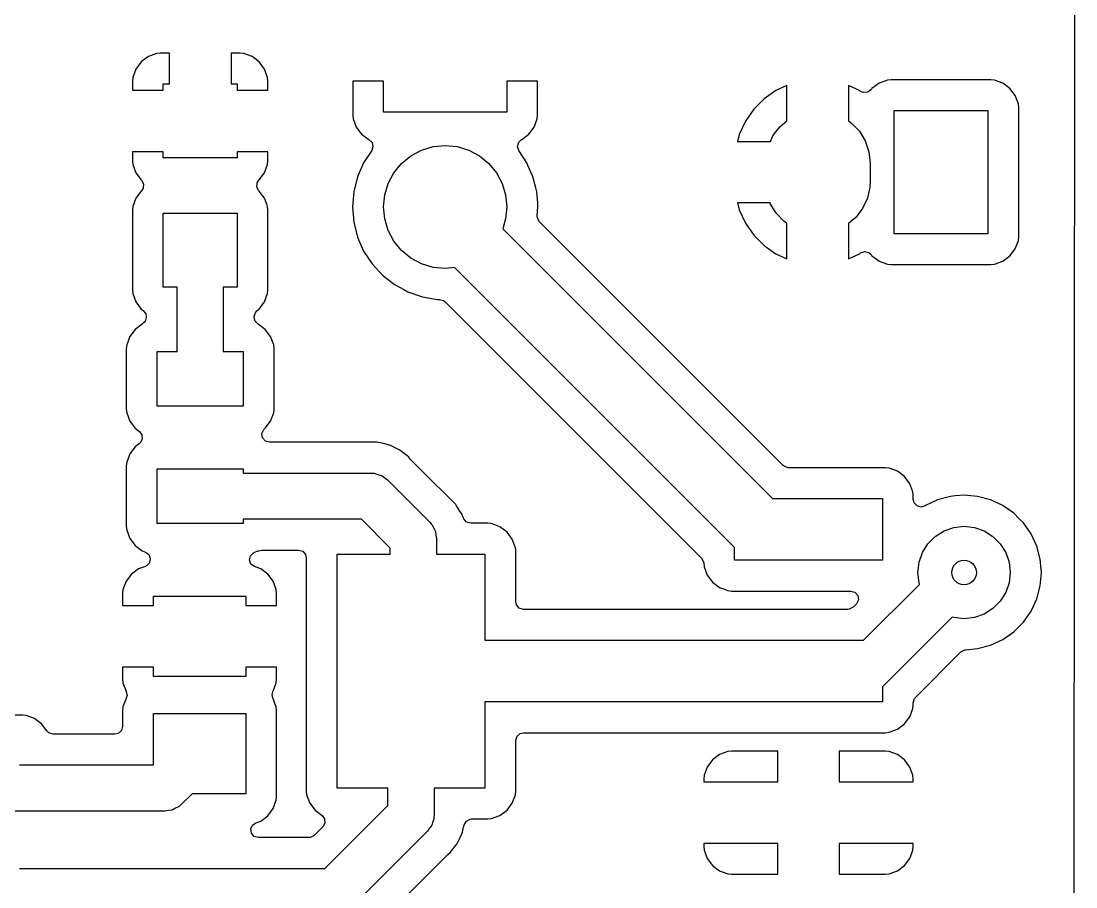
# Model space of a CAD drawing. Extents: x 4.71 to 7.86, y -5.32 to -1.9.
# Drawn here: x 7.19 to 7.864, y -5.027 to -4.473 of the extents above; entities that cross this region are included whole.
import ezdxf

# ---------------------------------------------------------------- set-up
doc = ezdxf.new("R2010")
doc.units = 0
doc.header["$MEASUREMENT"] = 0
doc.layers.add('BLACK', color=7, linetype='CONTINUOUS')

msp = doc.modelspace()

# ---------------------------------------------------------------- linework, layer by layer
at = {"layer": 'BLACK', "linetype": 'CONTINUOUS'}
for p, q in [((7.86369, -3.47744), (7.86212, -5.31073)), ((7.27639, -4.49415), (7.27108, -4.49613)), ((7.27873, -4.4939), (7.27639, -4.49415)), ((7.27639, -4.49415), (7.27639, -4.49415)), ((7.28453, -4.4939), (7.27873, -4.4939)), ((7.28453, -4.51359), (7.28453, -4.4939)), ((7.3297, -4.4939), (7.3239, -4.4939)), ((7.3239, -4.4939), (7.3239, -4.51359)), ((7.33204, -4.49415), (7.3297, -4.4939)), ((7.33735, -4.49613), (7.33204, -4.49415)), ((7.33204, -4.49415), (7.33204, -4.49415)), ((7.26655, -4.49952), (7.26316, -4.50406)), ((7.27108, -4.49613), (7.26655, -4.49952)), ((7.26655, -4.49952), (7.26655, -4.49952)), ((7.27108, -4.49613), (7.27108, -4.49613)), ((7.34188, -4.49952), (7.33735, -4.49613)), ((7.33735, -4.49613), (7.33735, -4.49613)), ((7.34527, -4.50406), (7.34188, -4.49952)), ((7.34188, -4.49952), (7.34188, -4.49952)), ((7.26316, -4.50406), (7.26118, -4.50936)), ((7.26316, -4.50406), (7.26316, -4.50406)), ((7.34725, -4.50936), (7.34527, -4.50406)), ((7.34527, -4.50406), (7.34527, -4.50406)), ((7.26118, -4.50936), (7.26093, -4.5117)), ((7.26093, -4.5117), (7.26093, -4.5175)), ((7.26118, -4.50936), (7.26118, -4.50936)), ((7.28062, -4.5175), (7.28062, -4.51359)), ((7.28062, -4.51359), (7.28453, -4.51359)), ((7.3239, -4.51359), (7.32782, -4.51359)), ((7.32782, -4.51359), (7.32782, -4.5175)), ((7.3475, -4.5117), (7.34725, -4.50936)), ((7.34725, -4.50936), (7.34725, -4.50936)), ((7.3475, -4.5175), (7.3475, -4.5117)), ((7.3475, -4.5117), (7.3475, -4.5117)), ((7.42139, -4.51188), (7.4017, -4.51188)), ((7.4017, -4.51188), (7.4017, -4.53345)), ((7.42139, -4.53157), (7.42139, -4.51188)), ((7.51981, -4.51188), (7.50013, -4.51188)), ((7.50013, -4.51188), (7.50013, -4.53157)), ((7.51981, -4.53345), (7.51981, -4.51188)), ((7.67906, -4.51458), (7.67207, -4.51784)), ((7.67906, -4.53712), (7.67906, -4.51458)), ((7.67906, -4.51458), (7.67906, -4.51458)), ((7.72543, -4.51784), (7.71843, -4.51458)), ((7.71843, -4.51458), (7.71843, -4.5372)), ((7.73795, -4.51311), (7.73341, -4.51651)), ((7.74326, -4.51113), (7.73795, -4.51311)), ((7.73795, -4.51311), (7.73795, -4.51311)), ((7.7456, -4.51088), (7.74326, -4.51113)), ((7.80937, -4.51088), (7.7456, -4.51088)), ((7.7456, -4.51088), (7.7456, -4.51088)), ((7.81172, -4.51113), (7.80937, -4.51088)), ((7.80937, -4.51088), (7.80937, -4.51088)), ((7.80937, -4.51088), (7.80937, -4.51088)), ((7.80937, -4.51088), (7.80937, -4.51088)), ((7.81703, -4.51311), (7.81172, -4.51113)), ((7.81172, -4.51113), (7.81172, -4.51113)), ((7.82157, -4.51651), (7.81703, -4.51311)), ((7.81703, -4.51311), (7.81703, -4.51311)), ((7.26093, -4.5175), (7.28062, -4.5175)), ((7.32782, -4.5175), (7.3475, -4.5175)), ((7.67207, -4.51784), (7.66445, -4.52318)), ((7.67207, -4.51784), (7.67207, -4.51784)), ((7.72614, -4.51834), (7.72543, -4.51784)), ((7.72543, -4.51784), (7.72543, -4.51784)), ((7.7279, -4.51911), (7.72614, -4.51834)), ((7.73064, -4.51892), (7.7279, -4.51911)), ((7.73284, -4.51727), (7.73064, -4.51892)), ((7.73341, -4.51651), (7.73284, -4.51727)), ((7.82496, -4.52104), (7.82157, -4.51651)), ((7.82157, -4.51651), (7.82157, -4.51651)), ((7.82692, -4.52628), (7.82496, -4.52104)), ((7.82496, -4.52104), (7.82496, -4.52104)), ((7.66445, -4.52318), (7.65788, -4.52976)), ((7.66445, -4.52318), (7.66445, -4.52318)), ((7.82694, -4.52635), (7.82692, -4.52628)), ((7.82719, -4.5287), (7.82694, -4.52635)), ((7.4017, -4.53345), (7.40195, -4.5358)), ((7.50013, -4.53157), (7.42139, -4.53157)), ((7.51956, -4.5358), (7.51981, -4.53345)), ((7.51981, -4.53345), (7.51981, -4.53345)), ((7.65788, -4.52976), (7.65254, -4.53737)), ((7.65788, -4.52976), (7.65788, -4.52976)), ((7.74749, -4.60933), (7.74749, -4.53059)), ((7.74749, -4.53059), (7.80749, -4.53059)), ((7.80749, -4.53059), (7.80749, -4.60933)), ((7.82719, -4.61121), (7.82719, -4.5287)), ((7.40195, -4.5358), (7.40195, -4.5358)), ((7.40195, -4.5358), (7.40393, -4.5411)), ((7.40393, -4.5411), (7.40393, -4.5411)), ((7.40393, -4.5411), (7.40732, -4.54563)), ((7.51419, -4.54563), (7.51758, -4.5411)), ((7.51758, -4.5411), (7.51956, -4.5358)), ((7.51758, -4.5411), (7.51758, -4.5411)), ((7.51956, -4.5358), (7.51956, -4.5358)), ((7.65254, -4.53737), (7.64861, -4.5458)), ((7.65254, -4.53737), (7.65254, -4.53737)), ((7.67007, -4.5468), (7.67445, -4.54104)), ((7.67445, -4.54104), (7.67906, -4.53712)), ((7.71843, -4.5372), (7.72041, -4.53854)), ((7.72041, -4.53854), (7.72539, -4.5438)), ((7.40732, -4.54563), (7.40732, -4.54563)), ((7.40732, -4.54563), (7.41186, -4.54902)), ((7.50966, -4.54902), (7.51419, -4.54563)), ((7.51419, -4.54563), (7.51419, -4.54563)), ((7.64861, -4.5458), (7.64742, -4.55027)), ((7.64861, -4.5458), (7.64861, -4.5458)), ((7.66847, -4.55027), (7.67007, -4.5468)), ((7.72539, -4.5438), (7.72912, -4.55)), ((7.41186, -4.54902), (7.41204, -4.54913)), ((7.41204, -4.54913), (7.41399, -4.55107)), ((7.41457, -4.55376), (7.41379, -4.55608)), ((7.41399, -4.55107), (7.41457, -4.55376)), ((7.44569, -4.55583), (7.45308, -4.55359)), ((7.45308, -4.55359), (7.46076, -4.55283)), ((7.46076, -4.55283), (7.46844, -4.55359)), ((7.46844, -4.55359), (7.47582, -4.55583)), ((7.50693, -4.55345), (7.50769, -4.5508)), ((7.50772, -4.55608), (7.50693, -4.55345)), ((7.50769, -4.5508), (7.50825, -4.55027)), ((7.50825, -4.55027), (7.50947, -4.54913)), ((7.50947, -4.54913), (7.50966, -4.54902)), ((7.64742, -4.55027), (7.64742, -4.55027)), ((7.64742, -4.55027), (7.66847, -4.55027)), ((7.72912, -4.55), (7.73143, -4.55686)), ((7.28062, -4.55687), (7.26093, -4.55687)), ((7.26093, -4.55687), (7.26093, -4.56267)), ((7.28062, -4.56079), (7.28062, -4.55687)), ((7.32782, -4.56079), (7.28062, -4.56079)), ((7.3475, -4.55687), (7.32782, -4.55687)), ((7.32782, -4.55687), (7.32782, -4.56079)), ((7.3475, -4.56267), (7.3475, -4.55687)), ((7.41379, -4.55608), (7.40862, -4.56399)), ((7.43292, -4.56436), (7.43888, -4.55946)), ((7.43888, -4.55946), (7.44569, -4.55583)), ((7.47582, -4.55583), (7.48263, -4.55946)), ((7.48263, -4.55946), (7.4886, -4.56436)), ((7.51289, -4.56399), (7.50772, -4.55608)), ((7.73143, -4.55686), (7.73221, -4.56405)), ((7.26093, -4.56267), (7.26118, -4.56501)), ((7.26118, -4.56501), (7.26118, -4.56501)), ((7.26118, -4.56501), (7.26316, -4.57032)), ((7.34527, -4.57032), (7.34725, -4.56501)), ((7.34725, -4.56501), (7.3475, -4.56267)), ((7.34725, -4.56501), (7.34725, -4.56501)), ((7.3475, -4.56267), (7.3475, -4.56267)), ((7.40862, -4.56399), (7.40469, -4.57295)), ((7.42802, -4.57033), (7.43292, -4.56436)), ((7.4886, -4.56436), (7.49349, -4.57033)), ((7.51361, -4.56563), (7.51289, -4.56399)), ((7.5165, -4.57221), (7.51361, -4.56563)), ((7.73221, -4.56405), (7.73221, -4.57586)), ((7.26316, -4.57032), (7.26316, -4.57032)), ((7.26316, -4.57032), (7.26655, -4.57485)), ((7.26655, -4.57485), (7.26672, -4.57502)), ((7.26672, -4.57502), (7.26804, -4.57743)), ((7.34058, -4.57677), (7.34171, -4.57502)), ((7.34171, -4.57502), (7.34188, -4.57485)), ((7.34188, -4.57485), (7.34527, -4.57032)), ((7.34527, -4.57032), (7.34527, -4.57032)), ((7.40469, -4.57295), (7.40229, -4.58244)), ((7.42438, -4.57713), (7.42802, -4.57033)), ((7.49349, -4.57033), (7.49713, -4.57713)), ((7.51682, -4.57295), (7.5165, -4.57221)), ((7.51858, -4.57991), (7.51682, -4.57295)), ((7.26654, -4.58211), (7.26314, -4.58665)), ((7.26672, -4.58192), (7.26654, -4.58211)), ((7.26785, -4.58018), (7.26672, -4.58192)), ((7.26804, -4.57743), (7.26785, -4.58018)), ((7.34039, -4.57951), (7.34058, -4.57677)), ((7.34171, -4.58192), (7.34039, -4.57951)), ((7.34189, -4.58211), (7.34171, -4.58192)), ((7.34529, -4.58665), (7.34189, -4.58211)), ((7.40229, -4.58244), (7.40148, -4.5922)), ((7.40229, -4.58244), (7.40229, -4.58244)), ((7.42214, -4.58452), (7.42438, -4.57713)), ((7.49713, -4.57713), (7.49937, -4.58452)), ((7.51923, -4.58244), (7.51858, -4.57991)), ((7.51982, -4.58964), (7.51923, -4.58244)), ((7.73202, -4.57948), (7.73046, -4.58655)), ((7.73221, -4.57586), (7.73202, -4.57948)), ((7.26314, -4.58665), (7.26116, -4.59195)), ((7.26314, -4.58665), (7.26314, -4.58665)), ((7.3469, -4.59098), (7.34529, -4.58665)), ((7.34529, -4.58665), (7.34529, -4.58665)), ((7.42139, -4.5922), (7.42214, -4.58452)), ((7.49937, -4.58452), (7.50013, -4.5922)), ((7.73046, -4.58655), (7.72742, -4.59311)), ((7.26116, -4.59195), (7.26091, -4.5943)), ((7.26091, -4.5943), (7.26091, -4.5943)), ((7.26091, -4.5943), (7.26091, -4.5943)), ((7.26091, -4.5943), (7.26091, -4.64527)), ((7.34727, -4.59195), (7.3469, -4.59098)), ((7.34752, -4.5943), (7.34727, -4.59195)), ((7.34752, -4.64527), (7.34752, -4.5943)), ((7.40148, -4.5922), (7.40148, -4.5922)), ((7.40148, -4.5922), (7.40229, -4.60196)), ((7.42214, -4.59988), (7.42139, -4.5922)), ((7.50013, -4.5922), (7.49937, -4.59988)), ((7.51956, -4.59793), (7.52003, -4.5922)), ((7.52003, -4.5922), (7.51982, -4.58964)), ((7.66829, -4.58964), (7.64742, -4.58964)), ((7.64742, -4.58964), (7.64861, -4.59411)), ((7.64861, -4.59411), (7.64861, -4.59411)), ((7.64861, -4.59411), (7.65254, -4.60254)), ((7.66838, -4.58991), (7.66829, -4.58964)), ((7.67211, -4.59611), (7.66838, -4.58991)), ((7.72742, -4.59311), (7.72304, -4.59887)), ((7.28062, -4.64339), (7.28062, -4.59619)), ((7.28062, -4.59619), (7.32782, -4.59619)), ((7.32782, -4.59619), (7.32782, -4.64339)), ((7.40229, -4.60196), (7.40229, -4.60196)), ((7.40229, -4.60196), (7.40469, -4.61145)), ((7.42438, -4.60727), (7.42214, -4.59988)), ((7.49937, -4.59988), (7.49747, -4.60615)), ((7.51965, -4.59937), (7.51956, -4.59793)), ((7.52097, -4.60178), (7.51965, -4.59937)), ((7.67667, -4.75748), (7.52097, -4.60178)), ((7.65254, -4.60254), (7.65254, -4.60254)), ((7.65254, -4.60254), (7.65788, -4.61015)), ((7.67708, -4.60137), (7.67211, -4.59611)), ((7.67906, -4.60271), (7.67708, -4.60137)), ((7.67906, -4.62533), (7.67906, -4.60271)), ((7.72304, -4.59887), (7.71843, -4.60279)), ((7.42802, -4.61407), (7.42438, -4.60727)), ((7.49747, -4.60615), (7.66994, -4.77862)), ((7.71843, -4.60279), (7.71843, -4.62533)), ((7.80749, -4.60933), (7.74749, -4.60933)), ((7.40469, -4.61145), (7.40862, -4.62041)), ((7.43292, -4.62004), (7.42802, -4.61407)), ((7.65788, -4.61015), (7.65788, -4.61016)), ((7.65788, -4.61016), (7.66445, -4.61673)), ((7.82496, -4.61887), (7.82694, -4.61356)), ((7.82694, -4.61356), (7.82719, -4.61121)), ((7.40862, -4.62041), (7.41398, -4.62861)), ((7.43888, -4.62493), (7.43292, -4.62004)), ((7.66445, -4.61673), (7.67207, -4.62207)), ((7.67207, -4.62207), (7.67207, -4.62207)), ((7.67207, -4.62207), (7.67906, -4.62533)), ((7.71843, -4.62533), (7.72543, -4.62207)), ((7.72543, -4.62207), (7.72614, -4.62157)), ((7.72543, -4.62207), (7.72543, -4.62207)), ((7.72614, -4.62157), (7.72874, -4.62069)), ((7.72874, -4.62069), (7.73141, -4.62136)), ((7.73141, -4.62136), (7.73284, -4.62264)), ((7.73284, -4.62264), (7.73341, -4.6234)), ((7.82157, -4.6234), (7.82496, -4.61887)), ((7.41398, -4.62861), (7.41398, -4.62861)), ((7.41398, -4.62861), (7.42061, -4.63581)), ((7.44569, -4.62857), (7.43888, -4.62493)), ((7.45308, -4.63081), (7.44569, -4.62857)), ((7.67906, -4.62533), (7.67906, -4.62533)), ((7.73341, -4.6234), (7.7352, -4.62474)), ((7.7352, -4.62474), (7.73795, -4.6268)), ((7.73795, -4.6268), (7.73795, -4.6268)), ((7.73795, -4.6268), (7.74326, -4.62878)), ((7.74326, -4.62878), (7.74326, -4.62878)), ((7.74326, -4.62878), (7.74353, -4.62881)), ((7.74353, -4.62881), (7.7456, -4.62903)), ((7.7456, -4.62903), (7.80937, -4.62903)), ((7.80937, -4.62903), (7.81172, -4.62878)), ((7.81172, -4.62878), (7.81703, -4.6268)), ((7.81703, -4.6268), (7.82157, -4.6234)), ((7.42061, -4.63581), (7.42834, -4.64182)), ((7.46076, -4.63157), (7.45308, -4.63081)), ((7.46664, -4.63099), (7.46076, -4.63157)), ((7.6456, -4.80995), (7.46664, -4.63099)), ((7.42834, -4.64182), (7.42834, -4.64182)), ((7.42834, -4.64182), (7.43471, -4.64527)), ((7.26091, -4.64527), (7.26091, -4.64527)), ((7.26091, -4.64527), (7.26116, -4.64762)), ((7.26116, -4.64762), (7.26314, -4.65293)), ((7.28945, -4.64339), (7.28062, -4.64339)), ((7.28945, -4.68455), (7.28945, -4.64339)), ((7.32782, -4.64339), (7.31898, -4.64339)), ((7.31898, -4.64339), (7.31898, -4.68455)), ((7.34529, -4.65293), (7.34727, -4.64762)), ((7.34727, -4.64762), (7.34752, -4.64527)), ((7.43471, -4.64527), (7.43695, -4.64648)), ((7.43695, -4.64648), (7.44621, -4.64966)), ((7.44621, -4.64966), (7.45586, -4.65127)), ((7.26314, -4.65293), (7.26314, -4.65293)), ((7.26314, -4.65293), (7.26314, -4.65293)), ((7.26314, -4.65293), (7.26654, -4.65746)), ((7.34189, -4.65746), (7.34529, -4.65293)), ((7.45586, -4.65127), (7.45703, -4.65127)), ((7.45703, -4.65127), (7.45967, -4.65205)), ((7.45967, -4.65205), (7.46048, -4.6527)), ((7.46048, -4.6527), (7.62447, -4.81669)), ((7.26654, -4.65746), (7.26779, -4.6584)), ((7.26779, -4.6584), (7.26779, -4.6584)), ((7.26779, -4.6584), (7.26944, -4.6606)), ((7.26975, -4.66278), (7.26897, -4.66541)), ((7.26944, -4.6606), (7.26975, -4.66231)), ((7.26975, -4.66231), (7.26975, -4.66278)), ((7.33868, -4.66231), (7.33946, -4.65967)), ((7.33868, -4.66278), (7.33868, -4.66231)), ((7.33928, -4.66511), (7.33868, -4.66278)), ((7.33868, -4.66278), (7.33868, -4.66278)), ((7.33946, -4.65967), (7.34064, -4.6584)), ((7.34064, -4.6584), (7.34189, -4.65746)), ((7.26717, -4.66708), (7.26264, -4.67047)), ((7.2672, -4.66706), (7.26717, -4.66708)), ((7.26724, -4.66703), (7.2672, -4.66706)), ((7.26745, -4.66687), (7.26724, -4.66703)), ((7.26897, -4.66541), (7.26744, -4.66684)), ((7.26744, -4.66684), (7.26745, -4.66687)), ((7.341, -4.66683), (7.33928, -4.66511)), ((7.34098, -4.66687), (7.341, -4.66683)), ((7.3412, -4.66704), (7.34098, -4.66687)), ((7.34123, -4.66706), (7.3412, -4.66704)), ((7.34126, -4.66708), (7.34123, -4.66706)), ((7.34579, -4.67047), (7.34126, -4.66708)), ((7.25924, -4.67501), (7.25726, -4.68032)), ((7.26264, -4.67047), (7.25924, -4.67501)), ((7.25924, -4.67501), (7.25924, -4.67501)), ((7.26264, -4.67047), (7.26264, -4.67047)), ((7.34919, -4.67501), (7.34579, -4.67047)), ((7.34579, -4.67047), (7.34579, -4.67047)), ((7.35081, -4.67936), (7.34919, -4.67501)), ((7.34919, -4.67501), (7.34919, -4.67501)), ((7.25702, -4.68259), (7.25701, -4.68266)), ((7.25701, -4.68266), (7.25701, -4.68266)), ((7.25701, -4.68266), (7.25701, -4.72143)), ((7.25726, -4.68032), (7.25702, -4.68259)), ((7.35117, -4.68032), (7.35081, -4.67936)), ((7.35142, -4.68266), (7.35117, -4.68032)), ((7.35142, -4.72143), (7.35142, -4.68266)), ((7.27672, -4.71955), (7.27672, -4.68455)), ((7.27672, -4.68455), (7.28945, -4.68455)), ((7.31898, -4.68455), (7.33172, -4.68455)), ((7.33172, -4.68455), (7.33172, -4.71955)), ((7.25701, -4.72143), (7.25701, -4.72143)), ((7.25701, -4.72143), (7.25726, -4.72378)), ((7.25726, -4.72378), (7.25924, -4.72909)), ((7.33172, -4.71955), (7.27672, -4.71955)), ((7.34919, -4.72909), (7.35117, -4.72378)), ((7.35117, -4.72378), (7.35142, -4.72143)), ((7.25924, -4.72909), (7.25924, -4.72909)), ((7.25924, -4.72909), (7.26264, -4.73363)), ((7.34579, -4.73363), (7.34919, -4.72909)), ((7.26264, -4.73363), (7.26264, -4.73363)), ((7.26264, -4.73363), (7.26264, -4.73363)), ((7.26264, -4.73363), (7.26457, -4.73507)), ((7.26457, -4.73507), (7.26533, -4.73564)), ((7.26533, -4.73564), (7.26698, -4.73784)), ((7.34367, -4.737), (7.34481, -4.7345)), ((7.34406, -4.73973), (7.34367, -4.737)), ((7.34481, -4.7345), (7.34557, -4.73379)), ((7.34557, -4.73379), (7.34579, -4.73363)), ((7.26533, -4.74346), (7.26264, -4.74547)), ((7.26586, -4.743), (7.26533, -4.74346)), ((7.26718, -4.74059), (7.26586, -4.743)), ((7.26698, -4.73784), (7.26718, -4.74059)), ((7.34586, -4.74181), (7.34406, -4.73973)), ((7.3485, -4.74258), (7.34586, -4.74181)), ((7.40963, -4.74258), (7.3485, -4.74258)), ((7.41055, -4.74249), (7.40963, -4.74258)), ((7.41383, -4.74258), (7.41055, -4.74249)), ((7.41055, -4.74249), (7.41055, -4.74249)), ((7.41055, -4.74249), (7.41055, -4.74249)), ((7.41712, -4.74258), (7.41383, -4.74258)), ((7.41713, -4.74258), (7.41712, -4.74258)), ((7.41712, -4.74258), (7.41712, -4.74258)), ((7.41712, -4.74258), (7.41712, -4.74258)), ((7.41712, -4.74258), (7.41712, -4.74258)), ((7.41804, -4.74269), (7.41713, -4.74258)), ((7.41805, -4.74269), (7.41804, -4.74269)), ((7.42123, -4.74349), (7.41805, -4.74269)), ((7.42444, -4.74419), (7.42123, -4.74349)), ((7.42445, -4.7442), (7.42444, -4.74419)), ((7.42444, -4.74419), (7.42444, -4.74419)), ((7.42532, -4.7445), (7.42445, -4.7442)), ((7.25924, -4.75001), (7.25726, -4.75532)), ((7.26264, -4.74547), (7.25924, -4.75001)), ((7.25924, -4.75001), (7.25924, -4.75001)), ((7.42533, -4.7445), (7.42532, -4.7445)), ((7.42532, -4.7445), (7.42532, -4.7445)), ((7.42826, -4.74596), (7.42533, -4.7445)), ((7.42533, -4.7445), (7.42533, -4.7445)), ((7.43124, -4.74734), (7.42826, -4.74596)), ((7.43125, -4.74734), (7.43124, -4.74734)), ((7.43124, -4.74734), (7.43124, -4.74734)), ((7.43203, -4.74783), (7.43125, -4.74734)), ((7.43204, -4.74783), (7.43203, -4.74783)), ((7.4346, -4.74989), (7.43204, -4.74783)), ((7.43204, -4.74783), (7.43204, -4.74783)), ((7.43616, -4.75107), (7.4346, -4.74989)), ((7.25726, -4.75532), (7.25701, -4.75766)), ((7.25701, -4.75766), (7.25701, -4.75766)), ((7.25701, -4.75766), (7.25701, -4.79643)), ((7.43721, -4.75188), (7.43616, -4.75107)), ((7.43867, -4.75359), (7.43721, -4.75188)), ((7.4388, -4.75374), (7.43867, -4.75359)), ((7.45053, -4.76546), (7.4388, -4.75374)), ((7.67749, -4.75814), (7.67667, -4.75748)), ((7.27672, -4.79455), (7.27672, -4.75955)), ((7.27672, -4.75955), (7.33172, -4.75955)), ((7.33172, -4.75955), (7.33172, -4.76228)), ((7.33172, -4.76228), (7.41337, -4.76228)), ((7.41337, -4.76228), (7.41489, -4.76241)), ((7.41489, -4.76241), (7.4152, -4.7624)), ((7.4152, -4.7624), (7.41537, -4.76245)), ((7.41537, -4.76245), (7.4158, -4.76249)), ((7.4158, -4.76249), (7.41781, -4.76318)), ((7.41781, -4.76318), (7.41985, -4.76378)), ((7.41985, -4.76378), (7.4201, -4.76396)), ((7.4201, -4.76396), (7.4204, -4.76406)), ((7.4204, -4.76406), (7.42208, -4.76537)), ((7.68013, -4.75891), (7.67749, -4.75814)), ((7.74197, -4.75891), (7.68013, -4.75891)), ((7.74432, -4.75916), (7.74197, -4.75891)), ((7.74197, -4.75891), (7.74197, -4.75891)), ((7.74197, -4.75891), (7.74197, -4.75891)), ((7.74197, -4.75891), (7.74197, -4.75891)), ((7.74963, -4.76114), (7.74432, -4.75916)), ((7.74432, -4.75916), (7.74432, -4.75916)), ((7.75416, -4.76454), (7.74963, -4.76114)), ((7.74963, -4.76114), (7.74963, -4.76114)), ((7.42208, -4.76537), (7.42381, -4.76661)), ((7.42381, -4.76661), (7.45088, -4.79368)), ((7.46216, -4.7771), (7.45053, -4.76546)), ((7.75756, -4.76908), (7.75416, -4.76454)), ((7.75416, -4.76454), (7.75416, -4.76454)), ((7.7595, -4.77427), (7.75756, -4.76908)), ((7.75756, -4.76908), (7.75756, -4.76908)), ((7.46288, -4.77769), (7.46216, -4.7771)), ((7.46514, -4.78007), (7.46288, -4.77769)), ((7.46288, -4.77769), (7.46288, -4.77769)), ((7.75954, -4.77438), (7.7595, -4.77427)), ((7.75977, -4.77651), (7.75954, -4.77438)), ((7.75979, -4.77673), (7.75977, -4.77651)), ((7.75979, -4.77911), (7.75979, -4.77673)), ((7.75979, -4.77673), (7.75979, -4.77673)), ((7.78367, -4.77719), (7.77535, -4.77942)), ((7.78653, -4.77694), (7.78367, -4.77719)), ((7.78367, -4.77719), (7.78367, -4.77719)), ((7.79225, -4.77644), (7.78653, -4.77694)), ((7.80083, -4.77719), (7.79225, -4.77644)), ((7.79225, -4.77644), (7.79225, -4.77644)), ((7.80916, -4.77942), (7.80083, -4.77719)), ((7.46746, -4.78239), (7.46514, -4.78007)), ((7.46746, -4.7824), (7.46746, -4.78239)), ((7.46803, -4.78313), (7.46746, -4.7824)), ((7.46804, -4.78313), (7.46803, -4.78313)), ((7.46911, -4.78491), (7.46804, -4.78313)), ((7.66994, -4.77862), (7.74009, -4.77862)), ((7.74009, -4.77862), (7.74009, -4.81799)), ((7.76032, -4.78131), (7.75979, -4.77911)), ((7.7622, -4.78332), (7.76032, -4.78131)), ((7.76487, -4.78399), (7.7622, -4.78332)), ((7.76735, -4.78315), (7.76487, -4.78399)), ((7.76736, -4.78317), (7.76735, -4.78315)), ((7.76744, -4.78312), (7.76736, -4.78317)), ((7.76747, -4.78311), (7.76744, -4.78312)), ((7.76754, -4.78306), (7.76747, -4.78311)), ((7.77535, -4.77942), (7.76754, -4.78306)), ((7.76754, -4.78306), (7.76754, -4.78306)), ((7.77535, -4.77942), (7.77535, -4.77942)), ((7.8111, -4.78033), (7.80916, -4.77942)), ((7.80916, -4.77942), (7.80916, -4.77942)), ((7.80916, -4.77942), (7.80916, -4.77942)), ((7.81696, -4.78306), (7.8111, -4.78033)), ((7.81712, -4.78317), (7.81696, -4.78306)), ((7.82402, -4.788), (7.81712, -4.78317)), ((7.46973, -4.78594), (7.46911, -4.78491)), ((7.4715, -4.78871), (7.46973, -4.78594)), ((7.4715, -4.78872), (7.4715, -4.78871)), ((7.4719, -4.78955), (7.4715, -4.78872)), ((7.4719, -4.78956), (7.4719, -4.78955)), ((7.4724, -4.79102), (7.4719, -4.78956)), ((7.4719, -4.78956), (7.4719, -4.78956)), ((7.47258, -4.79149), (7.4724, -4.79102)), ((7.82751, -4.79149), (7.82402, -4.788)), ((7.25701, -4.79643), (7.25701, -4.79643)), ((7.25701, -4.79643), (7.25726, -4.79878)), ((7.33172, -4.79455), (7.27672, -4.79455)), ((7.40725, -4.79181), (7.33172, -4.79181)), ((7.33172, -4.79181), (7.33172, -4.79455)), ((7.42567, -4.81023), (7.40725, -4.79181)), ((7.45088, -4.79368), (7.45186, -4.79484)), ((7.45186, -4.79484), (7.45209, -4.79505)), ((7.45209, -4.79505), (7.45217, -4.79521)), ((7.45217, -4.79521), (7.45245, -4.79554)), ((7.45245, -4.79554), (7.45339, -4.79745)), ((7.45339, -4.79745), (7.4544, -4.79932)), ((7.47438, -4.79357), (7.47258, -4.79149)), ((7.47702, -4.79434), (7.47438, -4.79357)), ((7.48804, -4.79434), (7.47702, -4.79434)), ((7.49038, -4.7946), (7.48804, -4.79434)), ((7.48804, -4.79434), (7.48804, -4.79434)), ((7.48804, -4.79434), (7.48804, -4.79434)), ((7.48804, -4.79434), (7.48804, -4.79434)), ((7.49569, -4.79658), (7.49038, -4.7946)), ((7.49038, -4.7946), (7.49038, -4.7946)), ((7.50023, -4.79997), (7.49569, -4.79658)), ((7.49569, -4.79658), (7.49569, -4.79658)), ((7.77944, -4.79926), (7.78568, -4.79707)), ((7.78568, -4.79707), (7.79225, -4.79633)), ((7.79225, -4.79633), (7.79882, -4.79707)), ((7.79882, -4.79707), (7.80506, -4.79926)), ((7.83011, -4.79409), (7.82751, -4.79149)), ((7.83505, -4.80115), (7.83011, -4.79409)), ((7.25726, -4.79878), (7.25924, -4.80409)), ((7.25924, -4.80409), (7.25924, -4.80409)), ((7.25924, -4.80409), (7.26264, -4.80863)), ((7.4544, -4.79932), (7.45445, -4.79963)), ((7.45445, -4.79963), (7.45459, -4.7999)), ((7.45459, -4.7999), (7.45485, -4.80202)), ((7.45485, -4.80202), (7.4552, -4.80412)), ((7.4552, -4.80412), (7.4552, -4.81405)), ((7.50362, -4.80451), (7.50023, -4.79997)), ((7.50023, -4.79997), (7.50023, -4.79997)), ((7.50528, -4.80896), (7.50362, -4.80451)), ((7.50362, -4.80451), (7.50362, -4.80451)), ((7.76917, -4.80745), (7.77384, -4.80278)), ((7.77384, -4.80278), (7.77944, -4.79926)), ((7.80506, -4.79926), (7.81066, -4.80278)), ((7.81066, -4.80278), (7.81534, -4.80745)), ((7.83869, -4.80896), (7.83505, -4.80115)), ((7.83505, -4.80115), (7.83505, -4.80115)), ((7.83505, -4.80115), (7.83505, -4.80115)), ((7.26264, -4.80863), (7.26264, -4.80863)), ((7.26264, -4.80863), (7.26717, -4.81202)), ((7.34161, -4.81198), (7.34342, -4.81152)), ((7.34342, -4.81152), (7.36708, -4.81152)), ((7.36708, -4.81152), (7.36972, -4.81229)), ((7.42567, -4.81405), (7.42567, -4.81023)), ((7.5056, -4.80982), (7.50528, -4.80896)), ((7.50584, -4.81202), (7.5056, -4.80982)), ((7.6456, -4.81799), (7.6456, -4.80995)), ((7.76565, -4.81305), (7.76917, -4.80745)), ((7.81534, -4.80745), (7.81886, -4.81305)), ((7.84092, -4.81728), (7.83869, -4.80896)), ((7.26717, -4.81202), (7.26717, -4.81202)), ((7.26717, -4.81202), (7.26919, -4.81277)), ((7.26919, -4.81277), (7.27139, -4.81442)), ((7.27139, -4.81442), (7.27235, -4.817)), ((7.27235, -4.817), (7.27177, -4.81969)), ((7.33568, -4.81784), (7.33627, -4.81515)), ((7.33665, -4.82042), (7.33568, -4.81784)), ((7.33627, -4.81515), (7.33821, -4.81321)), ((7.33821, -4.81321), (7.33885, -4.81292)), ((7.33885, -4.81292), (7.34126, -4.81202)), ((7.34126, -4.81202), (7.34158, -4.8119)), ((7.34126, -4.81202), (7.34126, -4.81202)), ((7.34158, -4.8119), (7.34161, -4.81198)), ((7.36972, -4.81229), (7.37152, -4.81437)), ((7.37152, -4.81437), (7.37196, -4.8164)), ((7.37196, -4.8164), (7.37196, -4.96554)), ((7.39166, -4.96366), (7.39166, -4.81405)), ((7.39166, -4.81405), (7.42567, -4.81405)), ((7.4552, -4.81405), (7.48615, -4.81405)), ((7.48615, -4.81405), (7.48615, -4.86917)), ((7.50586, -4.81216), (7.50584, -4.81202)), ((7.50586, -4.81217), (7.50586, -4.81216)), ((7.50586, -4.84458), (7.50586, -4.81217)), ((7.62447, -4.81669), (7.62579, -4.81911)), ((7.66179, -4.81799), (7.6456, -4.81799)), ((7.69284, -4.81799), (7.66179, -4.81799)), ((7.74009, -4.81799), (7.69284, -4.81799)), ((7.76347, -4.81929), (7.76565, -4.81305)), ((7.81886, -4.81305), (7.82104, -4.81929)), ((7.84146, -4.82343), (7.84092, -4.81728)), ((7.26479, -4.82356), (7.26026, -4.82695)), ((7.26919, -4.82192), (7.26479, -4.82356)), ((7.26479, -4.82356), (7.26479, -4.82356)), ((7.26982, -4.82163), (7.26919, -4.82192)), ((7.27177, -4.81969), (7.26982, -4.82163)), ((7.33885, -4.82207), (7.33665, -4.82042)), ((7.34285, -4.82356), (7.33885, -4.82207)), ((7.34738, -4.82695), (7.34285, -4.82356)), ((7.34285, -4.82356), (7.34285, -4.82356)), ((7.62579, -4.81911), (7.62588, -4.81974)), ((7.62588, -4.81974), (7.62588, -4.81974)), ((7.62588, -4.81974), (7.62615, -4.82222)), ((7.62615, -4.82222), (7.62813, -4.82753)), ((7.76273, -4.82586), (7.76347, -4.81929)), ((7.82104, -4.81929), (7.82178, -4.82586)), ((7.84167, -4.82583), (7.84146, -4.82343)), ((7.25687, -4.83148), (7.25489, -4.83679)), ((7.26026, -4.82695), (7.25687, -4.83148)), ((7.25687, -4.83148), (7.25687, -4.83148)), ((7.26026, -4.82695), (7.26026, -4.82695)), ((7.35078, -4.83148), (7.34738, -4.82695)), ((7.34738, -4.82695), (7.34738, -4.82695)), ((7.35275, -4.83679), (7.35078, -4.83148)), ((7.35078, -4.83148), (7.35078, -4.83148)), ((7.62813, -4.82753), (7.62813, -4.82753)), ((7.62813, -4.82753), (7.63152, -4.83206)), ((7.76347, -4.83243), (7.76273, -4.82586)), ((7.82178, -4.82586), (7.82104, -4.83243)), ((7.84092, -4.83444), (7.84167, -4.82586)), ((7.84167, -4.82586), (7.84167, -4.82583)), ((7.25489, -4.83679), (7.25464, -4.83913)), ((7.25489, -4.83679), (7.25489, -4.83679)), ((7.35301, -4.83913), (7.35275, -4.83679)), ((7.35275, -4.83679), (7.35275, -4.83679)), ((7.63152, -4.83206), (7.63152, -4.83206)), ((7.63152, -4.83206), (7.63606, -4.83546)), ((7.63606, -4.83546), (7.63606, -4.83546)), ((7.63606, -4.83546), (7.63783, -4.83612)), ((7.63783, -4.83612), (7.64137, -4.83744)), ((7.64137, -4.83744), (7.64371, -4.83769)), ((7.64371, -4.83769), (7.65681, -4.83769)), ((7.65681, -4.83769), (7.65681, -4.83769)), ((7.65681, -4.83769), (7.65778, -4.83769)), ((7.65778, -4.83769), (7.6602, -4.83769)), ((7.6602, -4.83769), (7.66038, -4.8377)), ((7.66038, -4.8377), (7.66175, -4.8378)), ((7.66175, -4.8378), (7.66279, -4.83788)), ((7.66279, -4.83788), (7.66413, -4.83771)), ((7.66279, -4.83788), (7.66279, -4.83788)), ((7.66279, -4.83788), (7.66279, -4.83788)), ((7.66413, -4.83771), (7.66444, -4.83769)), ((7.66444, -4.83769), (7.69496, -4.83769)), ((7.69496, -4.83769), (7.69496, -4.83769)), ((7.69496, -4.83769), (7.71989, -4.83769)), ((7.71989, -4.83769), (7.72253, -4.83847)), ((7.72253, -4.83847), (7.72433, -4.84055)), ((7.72807, -4.86917), (7.76381, -4.83342)), ((7.76381, -4.83342), (7.76347, -4.83243)), ((7.82104, -4.83243), (7.81886, -4.83867)), ((7.83869, -4.84276), (7.84092, -4.83444)), ((7.25464, -4.83913), (7.25464, -4.84693)), ((7.27432, -4.84693), (7.27432, -4.84102)), ((7.27432, -4.84102), (7.33332, -4.84102)), ((7.33332, -4.84102), (7.33332, -4.84693)), ((7.35301, -4.84693), (7.35301, -4.83913)), ((7.35301, -4.83913), (7.35301, -4.83913)), ((7.5063, -4.84661), (7.50586, -4.84458)), ((7.72472, -4.84327), (7.72358, -4.84577)), ((7.72433, -4.84055), (7.72472, -4.84327)), ((7.81534, -4.84427), (7.81066, -4.84895)), ((7.81886, -4.83867), (7.81534, -4.84427)), ((7.83505, -4.85057), (7.83869, -4.84276)), ((7.25464, -4.84693), (7.27432, -4.84693)), ((7.33332, -4.84693), (7.35301, -4.84693)), ((7.5081, -4.84869), (7.5063, -4.84661)), ((7.51074, -4.84946), (7.5081, -4.84869)), ((7.71788, -4.84946), (7.51074, -4.84946)), ((7.71892, -4.84935), (7.71788, -4.84946)), ((7.72133, -4.84803), (7.71892, -4.84935)), ((7.72334, -4.84603), (7.72133, -4.84803)), ((7.72358, -4.84577), (7.72334, -4.84603)), ((7.81066, -4.84895), (7.80506, -4.85246)), ((7.83011, -4.85763), (7.83505, -4.85057)), ((7.78469, -4.8543), (7.74009, -4.89891)), ((7.78568, -4.85465), (7.78469, -4.8543)), ((7.79225, -4.85539), (7.78568, -4.85465)), ((7.79882, -4.85465), (7.79225, -4.85539)), ((7.80506, -4.85246), (7.79882, -4.85465)), ((7.82402, -4.86372), (7.83011, -4.85763)), ((7.81696, -4.86866), (7.82402, -4.86372)), ((7.48615, -4.86917), (7.69284, -4.86917)), ((7.69284, -4.86917), (7.72807, -4.86917)), ((7.80916, -4.8723), (7.81696, -4.86866)), ((7.76122, -4.90564), (7.79026, -4.8766)), ((7.79026, -4.8766), (7.79267, -4.87528)), ((7.79267, -4.87528), (7.79328, -4.87519)), ((7.79328, -4.87519), (7.80083, -4.87453)), ((7.80083, -4.87453), (7.80916, -4.8723)), ((7.27432, -4.8863), (7.25464, -4.8863)), ((7.25464, -4.8863), (7.25464, -4.8941)), ((7.27432, -4.89222), (7.27432, -4.8863)), ((7.33332, -4.89222), (7.27432, -4.89222)), ((7.35301, -4.8863), (7.33332, -4.8863)), ((7.33332, -4.8863), (7.33332, -4.89222)), ((7.35301, -4.8941), (7.35301, -4.8863)), ((7.25464, -4.8941), (7.25489, -4.89644)), ((7.25489, -4.89644), (7.25489, -4.89644)), ((7.25489, -4.89644), (7.25687, -4.90175)), ((7.35078, -4.90175), (7.35275, -4.89644)), ((7.35275, -4.89644), (7.35301, -4.8941)), ((7.35275, -4.89644), (7.35275, -4.89644)), ((7.35301, -4.8941), (7.35301, -4.8941)), ((7.74009, -4.89891), (7.74009, -4.90854)), ((7.25687, -4.90175), (7.25687, -4.90176)), ((7.25687, -4.90176), (7.25687, -4.90176)), ((7.25687, -4.90176), (7.25699, -4.90207)), ((7.25699, -4.90207), (7.25694, -4.90209)), ((7.25694, -4.90209), (7.25746, -4.90444)), ((7.25746, -4.90444), (7.25696, -4.90614)), ((7.35019, -4.90375), (7.35068, -4.90208)), ((7.35071, -4.90613), (7.35019, -4.90375)), ((7.35065, -4.90207), (7.35077, -4.90177)), ((7.35068, -4.90208), (7.35065, -4.90207)), ((7.35077, -4.90177), (7.35077, -4.90175)), ((7.35077, -4.90175), (7.35078, -4.90175)), ((7.76057, -4.90645), (7.76122, -4.90564)), ((7.25487, -4.91178), (7.25476, -4.91277)), ((7.25685, -4.90647), (7.25487, -4.91178)), ((7.25687, -4.90643), (7.25685, -4.90647)), ((7.2569, -4.90635), (7.25687, -4.90643)), ((7.25697, -4.90615), (7.2569, -4.90635)), ((7.25696, -4.90614), (7.25697, -4.90615)), ((7.35067, -4.90615), (7.35071, -4.90613)), ((7.35076, -4.90639), (7.35067, -4.90615)), ((7.35077, -4.90643), (7.35076, -4.90639)), ((7.35079, -4.90647), (7.35077, -4.90643)), ((7.35221, -4.91027), (7.35079, -4.90647)), ((7.35277, -4.91178), (7.35221, -4.91027)), ((7.35303, -4.91413), (7.35277, -4.91178)), ((7.6456, -4.90854), (7.48615, -4.90854)), ((7.48615, -4.90854), (7.48615, -4.96366)), ((7.74009, -4.90854), (7.6456, -4.90854)), ((7.75954, -4.91277), (7.75979, -4.91042)), ((7.75979, -4.90909), (7.76057, -4.90645)), ((7.75979, -4.91042), (7.75979, -4.90909)), ((7.19073, -4.917), (7.13196, -4.917)), ((7.19308, -4.91725), (7.19073, -4.917)), ((7.19073, -4.917), (7.19073, -4.917)), ((7.19073, -4.917), (7.19073, -4.917)), ((7.19073, -4.917), (7.19073, -4.917)), ((7.19839, -4.91923), (7.19308, -4.91725)), ((7.19308, -4.91725), (7.19308, -4.91725)), ((7.19965, -4.92018), (7.19839, -4.91923)), ((7.19839, -4.91923), (7.19839, -4.91923)), ((7.25476, -4.91277), (7.25462, -4.91413)), ((7.25462, -4.91413), (7.25462, -4.91413)), ((7.25462, -4.91413), (7.25462, -4.92421)), ((7.27432, -4.9488), (7.27432, -4.91602)), ((7.27432, -4.91602), (7.33332, -4.91602)), ((7.33332, -4.91602), (7.33332, -4.96722)), ((7.35303, -4.9691), (7.35303, -4.91413)), ((7.75416, -4.92261), (7.75756, -4.91808)), ((7.75756, -4.91808), (7.75954, -4.91277)), ((7.20292, -4.92263), (7.19965, -4.92018)), ((7.2063, -4.92714), (7.20292, -4.92263)), ((7.25462, -4.92421), (7.25384, -4.92685)), ((7.74432, -4.92799), (7.74963, -4.92601)), ((7.74963, -4.92601), (7.75416, -4.92261)), ((7.20757, -4.92832), (7.2063, -4.92714)), ((7.21021, -4.9291), (7.20757, -4.92832)), ((7.24974, -4.9291), (7.21021, -4.9291)), ((7.25176, -4.92865), (7.24974, -4.9291)), ((7.25384, -4.92685), (7.25176, -4.92865)), ((7.50586, -4.93312), (7.50663, -4.93049)), ((7.50663, -4.93049), (7.50871, -4.92868)), ((7.50871, -4.92868), (7.51074, -4.92824)), ((7.51074, -4.92824), (7.69496, -4.92824)), ((7.69496, -4.92824), (7.69496, -4.92824)), ((7.69496, -4.92824), (7.74197, -4.92824)), ((7.74197, -4.92824), (7.74432, -4.92799)), ((7.74197, -4.92824), (7.74197, -4.92824)), ((7.50586, -4.95972), (7.50586, -4.93312)), ((7.63154, -4.94566), (7.62814, -4.95019)), ((7.63607, -4.94226), (7.63154, -4.94566)), ((7.63154, -4.94566), (7.63154, -4.94566)), ((7.64137, -4.94029), (7.63607, -4.94226)), ((7.63607, -4.94226), (7.63607, -4.94226)), ((7.64372, -4.94003), (7.64137, -4.94029)), ((7.64137, -4.94029), (7.64137, -4.94029)), ((7.67316, -4.94003), (7.64372, -4.94003)), ((7.67316, -4.95972), (7.67316, -4.94003)), ((7.74197, -4.94003), (7.71253, -4.94003)), ((7.71253, -4.94003), (7.71253, -4.95972)), ((7.74431, -4.94029), (7.74197, -4.94003)), ((7.74432, -4.94029), (7.74431, -4.94029)), ((7.74962, -4.94226), (7.74432, -4.94029)), ((7.75415, -4.94566), (7.74962, -4.94226)), ((7.74962, -4.94226), (7.74962, -4.94226)), ((7.75754, -4.95019), (7.75415, -4.94566)), ((7.75415, -4.94566), (7.75415, -4.94566)), ((7.18885, -4.9488), (7.27432, -4.9488)), ((7.62814, -4.95019), (7.62617, -4.95549)), ((7.62814, -4.95019), (7.62814, -4.95019)), ((7.75952, -4.95549), (7.75754, -4.95019)), ((7.75754, -4.95019), (7.75754, -4.95019)), ((7.50586, -4.96554), (7.50586, -4.95972)), ((7.62617, -4.95549), (7.62591, -4.95784)), ((7.62591, -4.95784), (7.62591, -4.95972)), ((7.62591, -4.95972), (7.67316, -4.95972)), ((7.62617, -4.95549), (7.62617, -4.95549)), ((7.71253, -4.95972), (7.75977, -4.95972)), ((7.75977, -4.95784), (7.75952, -4.95549)), ((7.75952, -4.95549), (7.75952, -4.95549)), ((7.75977, -4.95972), (7.75977, -4.95784)), ((7.75977, -4.95784), (7.75977, -4.95784)), ((7.37196, -4.96554), (7.37196, -4.96554)), ((7.37196, -4.96554), (7.37221, -4.96789)), ((7.42414, -4.96366), (7.39166, -4.96366)), ((7.42414, -4.97473), (7.42414, -4.96366)), ((7.48615, -4.96366), (7.45367, -4.96366)), ((7.45367, -4.96366), (7.45367, -4.98084)), ((7.5056, -4.96789), (7.50586, -4.96554)), ((7.2991, -4.96722), (7.29231, -4.974)), ((7.33332, -4.96722), (7.2991, -4.96722)), ((7.35079, -4.97676), (7.35277, -4.97145)), ((7.35277, -4.97145), (7.35303, -4.9691)), ((7.37221, -4.96789), (7.37419, -4.9732)), ((7.37419, -4.9732), (7.37419, -4.9732)), ((7.37419, -4.9732), (7.37759, -4.97773)), ((7.50023, -4.97773), (7.50362, -4.9732)), ((7.50362, -4.9732), (7.5056, -4.96789)), ((7.28187, -4.97833), (6.87031, -4.97833)), ((7.28397, -4.97798), (7.28187, -4.97833)), ((7.28609, -4.97771), (7.28397, -4.97798)), ((7.28636, -4.97758), (7.28609, -4.97771)), ((7.28667, -4.97753), (7.28636, -4.97758)), ((7.28854, -4.97651), (7.28667, -4.97753)), ((7.29045, -4.97558), (7.28854, -4.97651)), ((7.29078, -4.9753), (7.29045, -4.97558)), ((7.29094, -4.97522), (7.29078, -4.9753)), ((7.29115, -4.97499), (7.29094, -4.97522)), ((7.29231, -4.974), (7.29115, -4.97499)), ((7.3474, -4.98129), (7.35079, -4.97676)), ((7.37759, -4.97773), (7.37759, -4.97773)), ((7.37759, -4.97773), (7.38205, -4.98107)), ((7.38384, -5.01503), (7.42414, -4.97473)), ((7.49569, -4.98113), (7.50023, -4.97773)), ((7.3377, -4.98725), (7.33968, -4.98587)), ((7.33968, -4.98587), (7.34286, -4.98469)), ((7.34286, -4.98469), (7.3474, -4.98129)), ((7.34286, -4.98469), (7.34286, -4.98469)), ((7.34286, -4.98469), (7.34286, -4.98469)), ((7.38205, -4.98107), (7.38369, -4.98327)), ((7.38389, -4.98602), (7.38257, -4.98843)), ((7.38369, -4.98327), (7.38389, -4.98602)), ((7.45278, -4.98529), (7.45217, -4.98733)), ((7.45347, -4.98327), (7.45278, -4.98529)), ((7.4535, -4.98284), (7.45347, -4.98327)), ((7.45356, -4.98267), (7.4535, -4.98284)), ((7.45367, -4.98084), (7.45354, -4.98236)), ((7.45354, -4.98236), (7.45356, -4.98267)), ((7.47288, -4.98706), (7.47427, -4.98469)), ((7.47427, -4.98469), (7.47672, -4.98344)), ((7.47672, -4.98344), (7.47762, -4.98336)), ((7.47762, -4.98336), (7.48804, -4.98336)), ((7.48804, -4.98336), (7.49038, -4.98311)), ((7.48804, -4.98336), (7.48804, -4.98336)), ((7.49038, -4.98311), (7.49569, -4.98113)), ((7.33656, -4.98975), (7.3377, -4.98725)), ((7.33695, -4.99248), (7.33656, -4.98975)), ((7.33875, -4.99455), (7.33695, -4.99248)), ((7.38257, -4.98843), (7.3771, -4.9939)), ((7.44935, -4.99128), (7.40039, -5.04024)), ((7.45058, -4.98955), (7.44935, -4.99128)), ((7.45189, -4.98787), (7.45058, -4.98955)), ((7.45199, -4.98758), (7.45189, -4.98787)), ((7.45217, -4.98733), (7.45199, -4.98758)), ((7.46999, -4.99574), (7.47145, -4.9928)), ((7.47145, -4.99279), (7.47176, -4.99192)), ((7.47145, -4.9928), (7.47145, -4.99279)), ((7.47176, -4.99191), (7.47247, -4.98871)), ((7.47176, -4.99192), (7.47176, -4.99191)), ((7.47247, -4.98871), (7.47288, -4.98706)), ((7.34139, -4.99533), (7.33875, -4.99455)), ((7.37365, -4.99533), (7.34139, -4.99533)), ((7.37469, -4.99522), (7.37365, -4.99533)), ((7.3771, -4.9939), (7.37469, -4.99522)), ((7.46606, -5.00207), (7.46812, -4.99951)), ((7.46812, -4.99951), (7.46838, -4.99909)), ((7.46812, -4.99951), (7.46812, -4.99951)), ((7.46838, -4.99909), (7.46861, -4.99872)), ((7.46861, -4.99872), (7.46862, -4.99872)), ((7.46862, -4.99872), (7.46999, -4.99574)), ((7.67316, -4.99909), (7.62591, -4.99909)), ((7.62591, -4.99909), (7.62591, -5.00097)), ((7.67316, -5.01877), (7.67316, -4.99909)), ((7.75977, -4.99909), (7.71253, -4.99909)), ((7.71253, -4.99909), (7.71253, -5.01877)), ((7.75977, -5.00097), (7.75977, -4.99909)), ((7.41697, -5.05153), (7.46222, -5.00627)), ((7.46222, -5.00627), (7.46236, -5.00614)), ((7.46236, -5.00614), (7.46408, -5.00469)), ((7.46408, -5.00469), (7.46606, -5.00207)), ((7.62591, -5.00097), (7.62617, -5.00332)), ((7.62617, -5.00332), (7.62617, -5.00332)), ((7.62617, -5.00332), (7.62814, -5.00862)), ((7.75754, -5.00862), (7.75952, -5.00332)), ((7.75952, -5.00332), (7.75977, -5.00097)), ((7.75952, -5.00332), (7.75952, -5.00332)), ((7.75977, -5.00097), (7.75977, -5.00097)), ((7.62814, -5.00862), (7.62814, -5.00862)), ((7.62814, -5.00862), (7.63154, -5.01315)), ((7.63154, -5.01315), (7.63154, -5.01315)), ((7.63154, -5.01315), (7.63607, -5.01654)), ((7.74962, -5.01654), (7.75415, -5.01315)), ((7.75415, -5.01315), (7.75754, -5.00862)), ((7.75415, -5.01315), (7.75415, -5.01315)), ((7.75754, -5.00862), (7.75754, -5.00862)), ((7.18885, -5.01503), (7.38384, -5.01503)), ((7.63607, -5.01654), (7.63607, -5.01654)), ((7.63607, -5.01654), (7.64137, -5.01852)), ((7.64137, -5.01852), (7.64137, -5.01852)), ((7.64137, -5.01852), (7.64372, -5.01877)), ((7.64372, -5.01877), (7.64372, -5.01877)), ((7.64372, -5.01877), (7.67316, -5.01877)), ((7.71253, -5.01877), (7.74197, -5.01877)), ((7.74197, -5.01877), (7.74431, -5.01852)), ((7.74197, -5.01877), (7.74197, -5.01877)), ((7.74431, -5.01852), (7.74432, -5.01852)), ((7.74432, -5.01852), (7.74962, -5.01654)), ((7.74962, -5.01654), (7.74962, -5.01654))]:
    msp.add_line(p, q, dxfattribs=at)
at = {"layer": 'BLACK'}
msp.add_circle((7.79225, -4.82586), 0.00787, dxfattribs=at)

doc.saveas('drawing.dxf')
